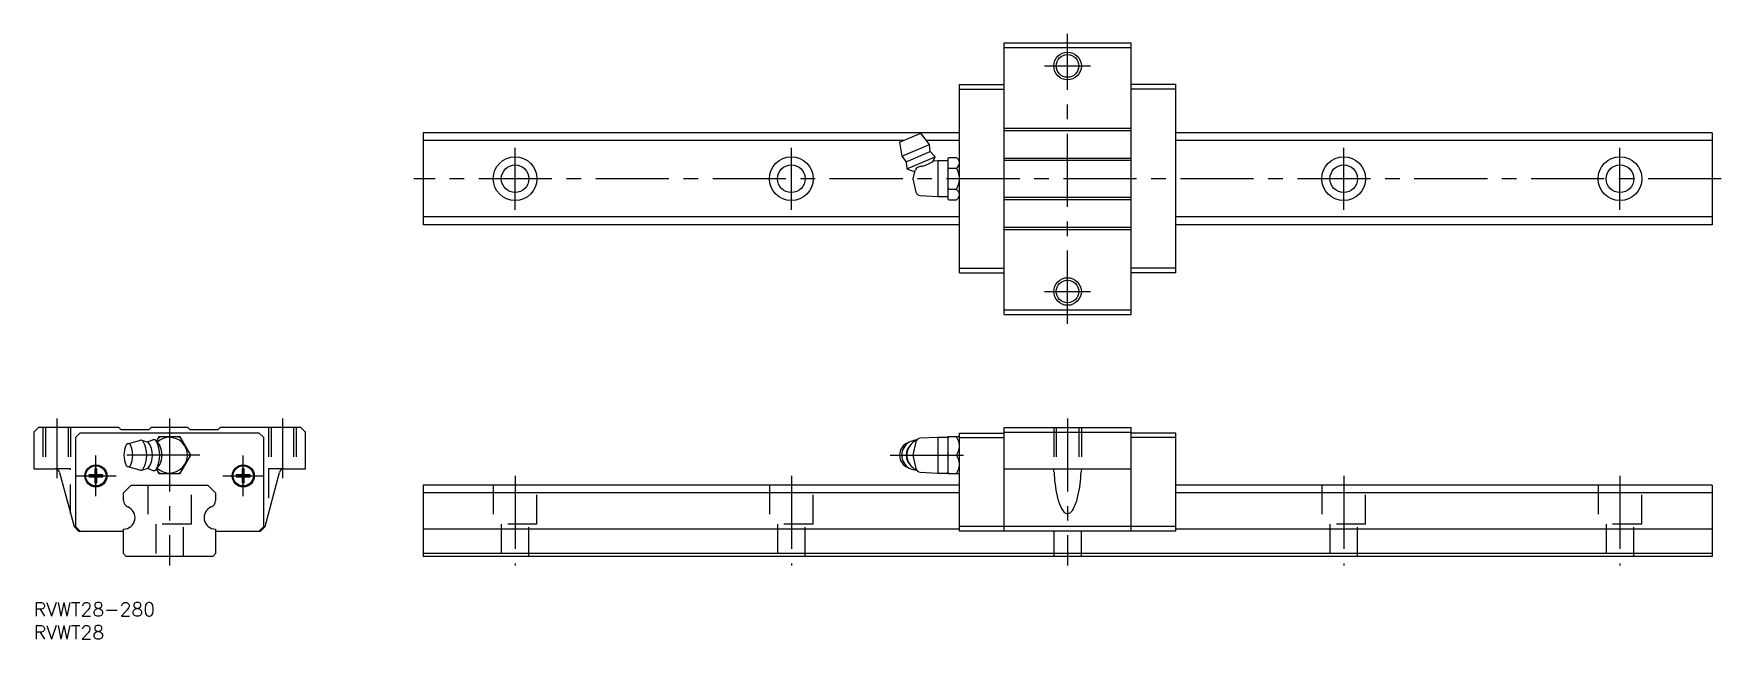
# Model space of a CAD drawing. Extents: x 0 to 367, y -8 to 124.
import ezdxf

# ---------------------------------------------------------------- set-up
doc = ezdxf.new("R2010")
doc.units = 0
doc.header["$LTSCALE"] = 0.5
doc.linetypes.add('CENTER', pattern=[50.8, 31.75, -6.35, 6.35, -6.35])
doc.linetypes.add('DASHED', pattern=[19.05, 12.7, -6.35])
for name, color, linetype in [('MSM_CENTER', 1, 'CENTER'), ('MSM_CONTINUOUS', 7, 'CONTINUOUS'), ('MSM_DASHED', 4, 'DASHED'), ('MSM_NARROW', 5, 'CONTINUOUS'), ('MSM_PART_NUMBER', 7, 'CONTINUOUS')]:
    doc.layers.add(name, color=color, linetype=linetype)
doc.styles.get("Standard").update_dxf_attribs({"font": 'txt.shx', "height": 2, "bigfont": 'bigfont.shx'})

# ---------------------------------------------------------------- blocks, each defined once
blk = doc.blocks.new('*U50')
at = {"layer": 'MSM_PART_NUMBER'}
blk.add_text('RVWT28-280', height=3, dxfattribs=at).set_placement((0, -3))
blk = doc.blocks.new('*U51')
at = {"layer": 'MSM_PART_NUMBER'}
blk.add_text('RVWT28', height=3, dxfattribs=at).set_placement((0, -8))

msp = doc.modelspace()

# ---------------------------------------------------------------- linework, layer by layer
at = {"layer": 'MSM_CENTER'}
for p, q in [((224.57, 60.56), (224.57, 123.56)), ((224.57, 111.56), (224.57, 121.56)), ((219.57, 116.56), (229.57, 116.56)), ((104.57, 85.31), (104.57, 98.81)), ((164.57, 85.31), (164.57, 98.81)), ((284.57, 85.31), (284.57, 98.81)), ((344.57, 85.31), (344.57, 98.81)), ((366.57, 92.06), (82.57, 92.06)), ((224.57, 62.56), (224.57, 72.56)), ((219.57, 67.56), (229.57, 67.56)), ((5, 40), (5, 27)), ((29.5, 40), (29.5, 8)), ((54, 40), (54, 27)), ((224.57, 40), (224.57, 8)), ((13.5, 23.1), (13.5, 31.9)), ((36.11, 32), (17.6, 32)), ((45.5, 23.1), (45.5, 31.9)), ((186.07, 32), (203.07, 32)), ((9.1, 27.5), (17.9, 27.5)), ((41.1, 27.5), (49.9, 27.5)), ((104.57, 27.5), (104.57, 8)), ((164.57, 27.5), (164.57, 8)), ((284.57, 27.5), (284.57, 8)), ((344.57, 27.5), (344.57, 8))]:
    msp.add_line(p, q, dxfattribs=at)
at = {"layer": 'MSM_CONTINUOUS'}
for p, q in [((210.77, 121.56), (238.37, 121.56)), ((210.77, 62.56), (210.77, 121.56)), ((238.37, 62.56), (238.37, 121.56)), ((210.77, 120.56), (238.37, 120.56)), ((201.07, 71.61), (201.07, 112.51)), ((201.07, 112.51), (210.77, 112.51)), ((201.07, 111.52), (210.77, 111.52)), ((248.07, 112.51), (238.37, 112.51)), ((248.07, 111.52), (238.37, 111.52)), ((248.07, 71.61), (248.07, 112.51)), ((210.77, 103.06), (238.37, 103.06)), ((201.07, 102.06), (84.57, 102.06)), ((84.57, 102.06), (84.57, 82.06)), ((188.9, 100.38), (84.57, 100.38)), ((188.07, 100.03), (192.68, 101.98)), ((188.07, 100.03), (188.55, 96.97)), ((188.55, 96.97), (194.55, 99.52)), ((194.55, 99.52), (192.68, 101.98)), ((201.07, 100.38), (193.89, 100.38)), ((194.74, 97.97), (194.55, 99.52)), ((210.77, 102.56), (238.37, 102.56)), ((364.57, 102.06), (248.07, 102.06)), ((364.57, 100.38), (248.07, 100.38)), ((364.57, 102.06), (364.57, 82.06)), ((188.55, 96.97), (189.52, 95.76)), ((189.52, 95.76), (194.74, 97.97)), ((189.52, 95.76), (189.64, 94.18)), ((189.64, 94.18), (195.79, 96.79)), ((195.79, 96.79), (194.74, 97.97)), ((195.38, 95.88), (195.79, 96.79)), ((196.37, 95.94), (195.38, 95.88)), ((198.57, 95.94), (196.37, 95.94)), ((196.37, 95.94), (196.37, 88.19)), ((198.79, 96.68), (198.57, 96.46)), ((198.57, 96.45), (198.79, 96.68)), ((198.57, 96.46), (198.57, 87.66)), ((198.79, 96.68), (200.46, 96.68)), ((201.07, 96.06), (200.46, 96.68)), ((210.77, 96.56), (238.37, 96.56)), ((210.77, 96.06), (238.37, 96.06)), ((189.64, 94.18), (191.04, 93.68)), ((191.38, 93.83), (190.97, 92.06)), ((190.97, 92.06), (191.64, 89.16)), ((191.04, 93.68), (191.51, 93.88)), ((198.79, 94.37), (198.57, 94.6)), ((198.57, 93.91), (198.79, 94.37)), ((198.79, 94.37), (200.46, 94.37)), ((192.57, 88.39), (196.37, 88.19)), ((196.37, 88.19), (198.57, 88.19)), ((198.57, 89.53), (198.79, 89.76)), ((198.79, 89.76), (200.46, 89.76)), ((200.46, 87.45), (201.07, 88.06)), ((210.77, 88.06), (238.37, 88.06)), ((198.79, 87.45), (198.57, 87.68)), ((198.57, 87.66), (198.79, 87.45)), ((198.79, 87.45), (200.46, 87.45)), ((210.77, 87.56), (238.37, 87.56)), ((201.07, 83.75), (84.57, 83.75)), ((201.07, 82.06), (84.57, 82.06)), ((210.77, 81.56), (238.37, 81.56)), ((210.77, 81.06), (238.37, 81.06)), ((364.57, 83.75), (248.07, 83.75)), ((364.57, 82.06), (248.07, 82.06)), ((201.07, 72.6), (210.77, 72.6)), ((201.07, 71.61), (210.77, 71.61)), ((248.07, 72.6), (238.37, 72.6)), ((248.07, 71.61), (238.37, 71.61)), ((210.77, 63.56), (238.37, 63.56)), ((210.77, 62.56), (238.37, 62.56)), ((1, 38), (0, 37)), ((0, 37), (0, 29)), ((18.5, 38), (1, 38)), ((10.04, 36.8), (9.05, 35.81)), ((48.96, 36.8), (10.04, 36.8)), ((19, 37.5), (18.5, 38)), ((25, 37.5), (19, 37.5)), ((25.5, 38), (25, 37.5)), ((33.5, 38), (25.5, 38)), ((34, 37.5), (33.5, 38)), ((40, 37.5), (34, 37.5)), ((40.5, 38), (40, 37.5)), ((58, 38), (40.5, 38)), ((49.95, 35.81), (48.96, 36.8)), ((59, 37), (58, 38)), ((59, 29), (59, 37)), ((201.07, 36.8), (210.77, 36.8)), ((201.07, 15.5), (201.07, 36.8)), ((210.77, 38), (238.37, 38)), ((210.77, 15.5), (210.77, 38)), ((210.77, 37), (238.37, 37)), ((238.37, 15.5), (238.37, 38)), ((248.07, 36.8), (238.37, 36.8)), ((248.07, 15.5), (248.07, 36.8)), ((9.05, 35.81), (9.05, 16.5)), ((20.42, 34.48), (23.18, 35.24)), ((23.48, 35.24), (24.84, 34.82)), ((24.7, 34.86), (25.89, 35.3)), ((26.56, 35.11), (27.41, 34.01)), ((27.19, 35.99), (26.63, 35.02)), ((31.81, 35.99), (27.19, 35.99)), ((34.11, 32), (31.81, 35.99)), ((49.95, 16.5), (49.95, 35.81)), ((191.64, 34.9), (190.97, 32)), ((196.37, 35.87), (192.57, 35.68)), ((198.57, 35.87), (196.37, 35.87)), ((196.37, 35.87), (196.37, 28.12)), ((198.57, 35.99), (198.57, 28)), ((201.07, 35.99), (198.57, 35.99)), ((198.57, 35.59), (198.79, 35.99)), ((201.07, 35.81), (210.77, 35.81)), ((248.07, 35.81), (238.37, 35.81)), ((20.42, 29.52), (23.18, 28.76)), ((26.56, 28.89), (27.41, 29.99)), ((31.81, 28), (34.11, 32)), ((190.97, 32), (191.64, 29.1)), ((198.79, 32), (198.57, 32.4)), ((198.57, 31.6), (198.79, 32)), ((198.79, 32), (200.46, 32)), ((201.07, 30.2), (201.07, 30.18)), ((0, 29), (4.63, 29)), ((5.6, 28.26), (8.75, 16.5)), ((13.3, 27.7), (11.97, 27.7)), ((11.97, 27.3), (13.3, 27.3)), ((13.3, 29.03), (13.3, 27.7)), ((13.3, 27.3), (13.3, 25.97)), ((13.7, 27.7), (13.7, 29.03)), ((15.03, 27.7), (13.7, 27.7)), ((13.7, 27.3), (15.03, 27.3)), ((13.7, 25.97), (13.7, 27.3)), ((23.48, 28.76), (24.84, 29.18)), ((24.7, 29.14), (25.89, 28.7)), ((26.63, 28.98), (27.19, 28)), ((27.19, 28), (31.81, 28)), ((45.3, 27.7), (43.97, 27.7)), ((43.97, 27.3), (45.3, 27.3)), ((45.3, 29.03), (45.3, 27.7)), ((45.3, 27.3), (45.3, 25.97)), ((45.7, 27.7), (45.7, 29.03)), ((47.03, 27.7), (45.7, 27.7)), ((45.7, 25.97), (45.7, 27.3)), ((45.7, 27.3), (47.03, 27.3)), ((50.25, 16.5), (53.4, 28.26)), ((54.37, 29), (59, 29)), ((192.57, 28.32), (196.37, 28.12)), ((196.37, 28.12), (198.57, 28.12)), ((198.79, 28), (198.57, 28.41)), ((198.57, 28), (201.07, 28)), ((210.77, 29), (238.37, 29)), ((19.5, 23.82), (21.18, 25.5)), ((19.5, 22.14), (19.5, 23.82)), ((21.18, 25.5), (37.82, 25.5)), ((37.82, 25.5), (39.5, 23.82)), ((39.5, 23.82), (39.5, 22.14)), ((84.57, 25.5), (84.57, 10)), ((201.07, 25.5), (84.57, 25.5)), ((201.07, 23.82), (84.57, 23.82)), ((364.57, 25.5), (248.07, 25.5)), ((364.57, 23.82), (248.07, 23.82)), ((364.57, 25.5), (364.57, 10)), ((8.75, 16.5), (9.75, 15.5)), ((9.05, 16.5), (10.05, 15.5)), ((9.75, 15.5), (19.5, 15.5)), ((19.5, 10.6), (19.5, 15.93)), ((39.5, 15.93), (39.5, 10.6)), ((39.5, 15.5), (49.25, 15.5)), ((48.95, 15.5), (49.95, 16.5)), ((49.25, 15.5), (50.25, 16.5)), ((201.07, 15.93), (84.57, 15.93)), ((248.07, 16.5), (201.07, 16.5)), ((248.07, 15.5), (201.07, 15.5)), ((364.57, 15.93), (248.07, 15.93)), ((20.1, 10), (19.5, 10.6)), ((38.9, 10), (20.1, 10)), ((39.5, 10.6), (38.9, 10)), ((364.57, 10.6), (84.57, 10.6)), ((364.57, 10), (84.57, 10))]:
    msp.add_line(p, q, dxfattribs=at)
for centre, radius in [((224.57, 116.56), 2.46), ((104.57, 92.06), 4.75), ((164.57, 92.06), 4.75), ((284.57, 92.06), 4.75), ((344.57, 92.06), 4.75), ((104.57, 92.06), 3), ((164.57, 92.06), 3), ((284.57, 92.06), 3), ((344.57, 92.06), 3), ((224.57, 67.56), 2.46), ((13.5, 27.5), 2.4), ((13.5, 27.5), 2.2), ((45.5, 27.5), 2.4), ((45.5, 27.5), 2.2)]:
    msp.add_circle(centre, radius, dxfattribs=at)
for centre, radius, start, end in [((191.23, 101.73), 7.17, 283.3701, 305.3794), ((198.63, 94.77), 2.65, 29.7819, 46.2075), ((199.86, 95.48), 1.22, 6.5411, 29.2403), ((199.95, 95.54), 1.13, 333.1506, 354.166), ((192.44, 93.67), 0.956, 105.3988, 166.8653), ((193.26, 91.58), 3.2, 96.679, 109.6393), ((198.73, 96.2), 2.52, 313.5104, 332.3629), ((195.66, 91.83), 5.44, 4.5825, 27.8682), ((196.14, 92.16), 4.94, 330.9471, 356.6022), ((192.62, 89.39), 1, 193, 267), ((205.61, 93.18), 7.64, 202.8152, 206.6361), ((199.33, 88.39), 1.77, 10.096, 50.304), ((198.73, 89.28), 2.52, 313.5104, 332.3629), ((199.95, 88.62), 1.13, 333.1506, 354.166), ((24.69, 32), 5.1, 154.2008, 205.7992), ((20.55, 34.01), 0.495, 25.5518, 154.4482), ((16.41, 32), 5.1, 334.2008, 25.7992), ((23.32, 34.73), 0.525, 29.5122, 105.3259), ((18.49, 32), 6.08, 330.505, 29.495), ((21.16, 32), 4.63, 322.579, 37.421), ((26.1, 34.75), 0.589, 27.8192, 110.3634), ((20.97, 32), 6.41, 331.842, 28.158), ((29.5, 32), 3.88, 226.0602, 133.9398), ((29.5, 32), 4.4, 114.7758, 125.2242), ((23.35, 32), 4.53, 333.67, 26.33), ((29.5, 32), 4.4, 54.7758, 65.2242), ((190.95, 32), 2.87, 108.8608, 251.1392), ((191.79, 32), 3.25, 89.9527, 270.0473), ((192.55, 32), 3.03, 137.3434, 222.6566), ((193.08, 32), 3.44, 112.8703, 247.1297), ((192.62, 34.68), 1, 93, 167), ((196.91, 33.79), 4.19, 5.281, 31.8664), ((197.02, 34.17), 4.06, 327.7209, 354.9534), ((20.55, 29.99), 0.495, 205.5521, 334.4479), ((29.5, 32), 4.4, 354.7758, 5.2242), ((197.02, 29.83), 4.06, 5.0466, 32.2791), ((196.91, 30.21), 4.19, 328.1336, 354.719), ((4.63, 28), 1, 15, 90), ((13.5, 27.5), 1.54, 172.5379, 187.4621), ((13.5, 27.5), 1.54, 82.5379, 97.4621), ((13.5, 27.5), 1.54, 262.5379, 277.4621), ((13.5, 27.5), 1.54, 352.5379, 7.4621), ((23.32, 29.27), 0.525, 254.6741, 330.4878), ((26.1, 29.25), 0.589, 249.6365, 332.1807), ((29.5, 32), 4.4, 234.7758, 245.2242), ((29.5, 32), 4.4, 294.7758, 305.2242), ((45.5, 27.5), 1.54, 172.5379, 187.4621), ((45.5, 27.5), 1.54, 82.5379, 97.4621), ((45.5, 27.5), 1.54, 262.5379, 277.4621), ((45.5, 27.5), 1.54, 352.5379, 7.4621), ((54.37, 28), 1, 90, 165), ((192.62, 29.32), 1, 193, 267), ((221.61, 28.97), 0.0374, 113.0915, 193.9387), ((222.05, 28.93), 0.478, 176.3384, 184.0047), ((212.71, 27.76), 8.93, 3.7297, 7.3102), ((249.37, 29.34), 27.76, 182.0693, 193.0466), ((199.78, 29.34), 27.76, 346.9534, 357.9307), ((236.43, 27.76), 8.93, 172.6898, 176.2703), ((227.54, 28.97), 0.0374, 346.0613, 66.9085), ((227.1, 28.93), 0.478, 355.9953, 3.6616), ((21, 22.14), 1.5, 180, 247.9757), ((38, 22.14), 1.5, 292.0243, 0), ((231.82, 24.95), 9.67, 191.1992, 207.8102), ((217.33, 24.95), 9.67, 332.1898, 348.8008), ((19.5, 18.43), 2.5, 270, 67.9757), ((39.5, 18.43), 2.5, 112.0243, 270), ((226.38, 22.09), 3.53, 207.9366, 224.8051), ((224.57, 20.27), 0.966, 223.5574, 316.3811), ((222.77, 22.09), 3.53, 315.1949, 332.0634)]:
    msp.add_arc(centre, radius, start, end, dxfattribs=at)
at = {"layer": 'MSM_DASHED'}
for p, q in [((2, 38), (2, 29)), ((2.54, 38), (2.54, 29)), ((7.46, 38), (7.46, 29)), ((8, 38), (8, 29)), ((51, 38), (51, 29)), ((51.54, 38), (51.54, 29)), ((56.46, 38), (56.46, 29)), ((57, 38), (57, 29)), ((221.57, 38), (221.57, 29)), ((222.12, 38), (222.12, 29)), ((227.03, 38), (227.03, 29)), ((227.57, 38), (227.57, 29)), ((8, 29), (4.63, 29)), ((8, 19.3), (8, 29)), ((51, 29), (51, 19.3)), ((54.37, 29), (51, 29)), ((24.75, 25.5), (24.75, 17)), ((34.25, 17), (34.25, 25.5)), ((99.82, 25.5), (99.82, 17)), ((109.32, 17), (109.32, 25.5)), ((159.82, 25.5), (159.82, 17)), ((169.32, 17), (169.32, 25.5)), ((279.82, 25.5), (279.82, 17)), ((289.32, 17), (289.32, 25.5)), ((339.82, 25.5), (339.82, 17)), ((349.32, 17), (349.32, 25.5)), ((34.25, 17), (24.75, 17)), ((26.5, 17), (26.5, 10)), ((32.5, 10), (32.5, 17)), ((109.32, 17), (99.82, 17)), ((101.57, 17), (101.57, 10)), ((107.57, 10), (107.57, 17)), ((169.32, 17), (159.82, 17)), ((161.57, 17), (161.57, 10)), ((167.57, 10), (167.57, 17)), ((221.57, 15.5), (221.57, 10)), ((227.57, 10), (227.57, 15.5)), ((289.32, 17), (279.82, 17)), ((281.57, 17), (281.57, 10)), ((287.57, 10), (287.57, 17)), ((349.32, 17), (339.82, 17)), ((341.57, 17), (341.57, 10)), ((347.57, 10), (347.57, 17))]:
    msp.add_line(p, q, dxfattribs=at)
at = {"layer": 'MSM_NARROW'}
for centre in [(224.57, 116.56), (224.57, 67.56)]:
    msp.add_circle(centre, 3, dxfattribs=at)

# ---------------------------------------------------------------- block references
at = {"layer": 'MSM_CONTINUOUS'}
for name in ['*U50', '*U51']:
    msp.add_blockref(name, (0, 0), dxfattribs=at)

doc.saveas('drawing.dxf')
